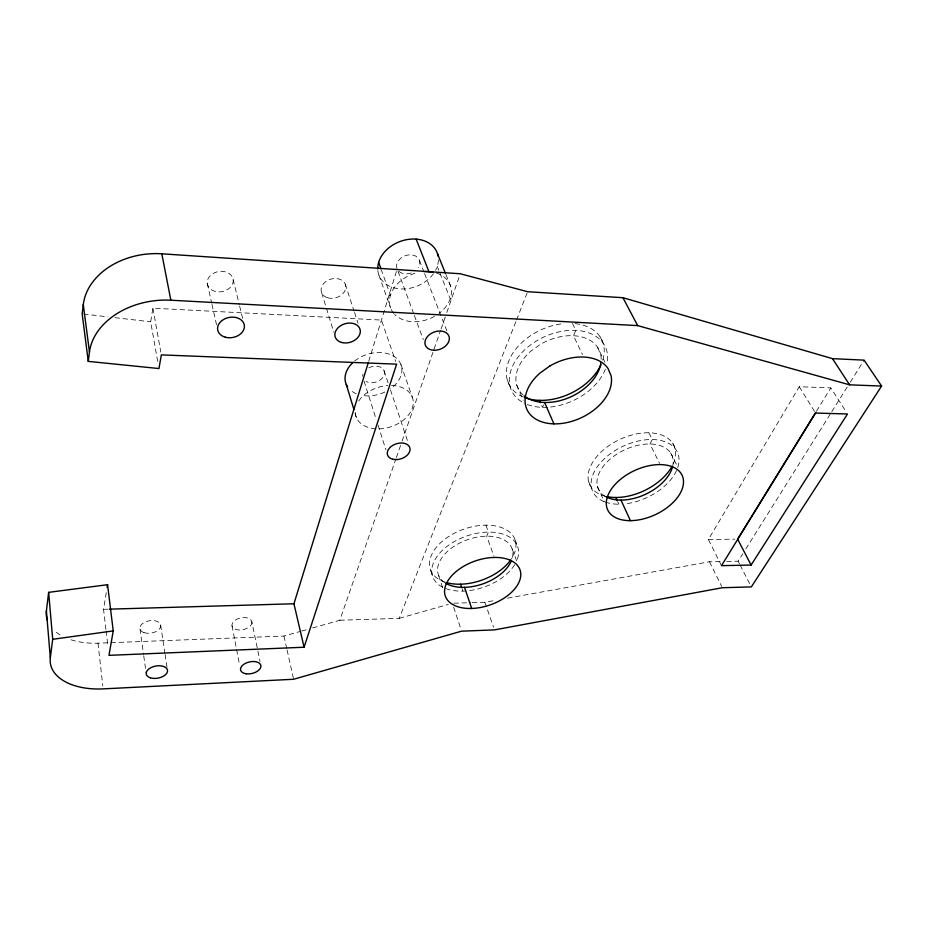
<?xml version="1.0" encoding="UTF-8"?>
<svg xmlns="http://www.w3.org/2000/svg" width="928" height="928" viewBox="0 0 928 928"><rect width="100%" height="100%" fill="white"/><g stroke="black" fill="none" stroke-linecap="round" stroke-linejoin="round"><path stroke-width="0.7" stroke-dasharray="4.64 3.48" d="M105.92 629.462L103.53 609.325L106.674 590.173M157.702 361.468L150.672 321.796L152.9 308.189L381.42 320.067L395.699 361.491M368.706 361.317L396.592 270.883M312.574 627.966L339.799 620.252L395.896 458.896M396.372 457.527L401.604 442.482M402.079 441.113L440.591 330.345M441.067 328.988L446.298 313.942M446.774 312.574L459.348 276.405M339.799 620.252L399.26 618.35L516.003 321.285M516.536 319.94L527.092 293.062M543.518 404.91L542.462 407.346L540.943 403.854M605.288 502.083A46.678 28.316 -24.9 0 0 618.86 504.217L619.927 502.164M721.497 565.662L708.366 539.504L799.275 386.721L830.815 387.892L845.976 411.603M816.42 411.255L830.815 387.892M726.659 561.417L738.12 561.196L742.725 553.842M745.799 548.935L831.059 412.844M831.824 411.626L849.491 383.426M850.268 382.197L864.096 360.134M399.26 618.35L448.317 604.406M110.966 642.675L283.98 636.063L300.324 631.434M301.681 631.052L307.122 629.509M472.155 602.643L484.857 602.26L496.236 600.207M507.604 598.154L709.468 561.753L720.928 561.533M70.969 639.763A56.956 34.208 -8.1 0 0 97.985 643.174L109.516 642.733M453.815 603.2L470.751 602.69M103.53 609.325L107.857 609.197M708.366 539.504L734.837 539.168M389.099 295.197L390.421 295.278L381.478 270.268M451.53 298.897L450.254 298.828L439.327 271.579M83.59 314.024L107.857 316.842M114.991 317.666L150.672 321.796M799.275 386.721L814.819 411.858M738.12 561.196L739.43 563.76M740.092 565.048L750.01 584.338M672.638 443.132L676.048 449.825M670.596 452.864L677.707 466.923M648.927 432.784L652.291 439.524L649.983 444.002L659.541 463.327M600.091 336.806L603.525 343.72M709.468 561.753L721.694 586.426M523.183 395.073A44.869 30.357 -25 0 1 530.607 351.364L540.131 344.497A44.869 30.357 -25 0 1 597.539 347.2L604.894 362.14M572.437 323.408L575.789 330.368L573.481 335.727L582.482 354.531M617.839 501.978L618.86 504.217M597.423 486.353L604.395 501.932M588.63 481.644L591.646 488.453M597.539 347.2L600.671 354.508A44.869 30.357 -25 0 1 601.17 359.948M516.768 385.12L523.218 400.362M507.407 380.387L510.354 387.463M445.881 274.433L450.614 286.102M437.25 266.394L438.805 270.28M419.41 260.304L424.073 272.31M424.595 273.656L447.447 332.375M515.121 539.968L517.743 546.847M512.117 548.889L517.07 562.02M397.984 271.185L413.888 314.151M414.375 315.485L423.319 339.66M485.901 525.144L488.453 532.115L486.69 536.187L493.94 556.116M378.926 275.106L390.595 308.026M484.857 602.26L493.568 627.258M400.931 364.53L412.322 397.277M462.132 588.804L462.91 591.113M384.064 370.69L388.635 384.378M390.468 389.853L407.856 441.856M453.711 607.237L461.146 629.845M345.262 284.165L354.078 311.124M354.519 312.469L358.046 323.246M438.689 575.615L443.039 588.955M430.824 570.65L433.074 577.657M364.031 381.072L376.281 419.595M378.032 425.105L385.909 449.871M321.68 292.796L333.767 332.12M355.146 413.528L356.41 417.67M233.195 279.757A13.096 10.185 -9.7 0 1 214.82 291.264A13.096 10.185 -9.7 0 1 212.686 273.748A13.096 10.185 -9.7 0 1 233.195 279.757L239.296 304.697M239.633 306.078L242.684 318.548M207.292 283.562L211.677 303.085M211.99 304.477L217.303 328.187M283.98 636.063L286.775 648.602M287.088 649.994L293.619 679.261M251.871 621.876A10.127 5.986 -12.3 0 1 237.707 629.88A10.127 5.986 -12.3 0 1 236.234 619.591A10.127 5.986 -12.3 0 1 251.871 621.876L260.014 661.455M232.012 625.75L239.436 664.112M152.9 308.189L160.822 352.06M160.648 624.973L164.906 653.126M165.114 654.53L167.028 667.197M140.012 628.952L143.55 654.426M143.747 655.841L146.102 672.823M106.082 630.901L107.961 646.712M97.985 643.174L102.811 686.012M60.065 634.856A56.956 34.208 -8.1 0 1 53.685 629.95M575.128 323.628A51.481 35.055 -25.1 0 1 602.434 361.004M523.23 397.022A51.481 35.055 -25.1 0 1 511.142 355.992A51.481 35.055 -25.1 0 1 563.98 323.582M445.231 582.227A44.869 27.028 -19.4 0 1 437.378 546.105A44.869 27.028 -19.4 0 1 494.984 525.863A44.869 27.028 -19.4 0 1 511.386 558.981M605.984 496.422A46.47 28.385 -25 0 1 594.419 459.615A46.47 28.385 -25 0 1 651.27 432.889A46.47 28.385 -25 0 1 672.626 465.09M605.358 496.457A40.484 24.557 -24.9 0 1 625.159 449.581A40.484 24.557 -24.9 0 1 672.812 465.67M604.105 501.642A46.678 28.316 -24.9 0 1 599.302 464.116A46.678 28.316 -24.9 0 1 654.634 439.628A46.678 28.316 -24.9 0 1 677.057 469.359M676.547 470.554A46.678 28.316 -24.9 0 1 625.576 503.8M444.384 582.378A39.08 23.386 -19.4 0 1 467.77 539.609A39.08 23.386 -19.4 0 1 512.047 558.946M521.71 401.754A51.736 35.009 -25 0 1 545.13 336.446A51.736 35.009 -25 0 1 606.889 364.147M605.358 369.147A51.736 35.009 -25 0 1 549.202 407.148M547.822 407.253A51.736 35.009 -25 0 1 523.879 402.961M442.726 587.238A45.066 26.97 -19.4 0 1 441.078 551.65A45.066 26.97 -19.4 0 1 495.784 532.533A45.066 26.97 -19.4 0 1 516.397 561.498M514.646 564.758A45.066 26.97 -19.4 0 1 443.99 587.842M436.462 273.064A31.958 23.873 -21.2 0 1 439.025 313.42M434.524 316.355A31.958 23.873 -21.2 0 1 394.62 314.36M393.774 313.409A31.958 23.873 -21.2 0 1 418.041 272.53M391.593 385.445A29.789 20.718 -17.8 0 1 412.403 407.914A29.789 20.718 -17.8 0 1 377.336 428.875M375.898 428.817A29.789 20.718 -17.8 0 1 355.192 412.392M358.695 401.058A29.789 20.718 -17.8 0 1 387.8 385.514M396.998 268.494A11.936 9.141 -21.3 0 1 409.677 254.806A11.936 9.141 -21.3 0 1 418.203 267.589M411.197 272.983A11.936 9.141 -21.3 0 1 398.17 270.582M368.776 367.871A11.136 7.958 -17.7 0 1 382.719 368.671A11.136 7.958 -17.7 0 1 380.538 379.691A11.136 7.958 -17.7 0 1 366.084 381.478M362.709 376.292A11.136 7.958 -17.7 0 1 363.01 374.123M354.612 361.062A29.116 20.81 -17.7 0 1 395.537 357.466A29.116 20.81 -17.7 0 1 390.526 388.716M384.83 392.034A29.116 20.81 -17.7 0 1 361.34 395.258M356.317 393.727A29.116 20.81 -17.7 0 1 350.181 389.864M438.387 259.921A31.192 23.896 -21.3 0 1 435.615 270.222M433.469 273.679A31.192 23.896 -21.3 0 1 400.455 288.921A31.192 23.896 -21.3 0 1 377.812 270.199M327.642 297.76A12.574 9.64 -16.6 0 0 345.796 286.624A12.574 9.64 -16.6 0 0 326.888 280.871A12.574 9.64 -16.6 0 0 327.642 297.76M144.002 632.606A10.51 6.218 -9.7 0 0 160.648 626.609A10.51 6.218 -9.7 0 0 146.322 621.563A10.51 6.218 -9.7 0 0 144.002 632.606"/><path stroke-width="1.39" d="M46.4 610.995L48.639 592.354L107.567 584.698L113.239 630.912L108.982 655.342L304.082 647.234L396.627 364.159L161.333 354.89L158.955 368.544L88.264 361.386L82.163 313.861L83.288 304.57A69.09 52.583 -6 0 1 161.82 253.808L460.265 273.76L527.626 291.717L622.932 297.702L832.486 358.649L864.096 360.134L881.6 386.06L751.32 586.914L722.344 587.726L494.485 629.892L461.576 631.168L293.619 679.261L103.136 688.878A58.545 33.779 -8.8 0 1 50.332 657.778L46.4 610.995A56.956 34.208 -8.1 0 0 47.27 619.985M50.332 657.778L52.699 639.299L48.639 592.354M88.264 361.386L89.459 352.048L83.288 304.57M107.126 587.436L107.567 584.698M304.082 647.234L293.944 603.768L368.288 362.686M815.654 412.484L737.621 539.133L751.112 565.048L721.497 565.662L815.55 413.053L847.484 413.969L751.112 565.048M52.699 639.299L113.239 630.912M109.307 609.162L293.944 603.768M89.459 352.048A71.421 52.629 -7.2 0 1 170.856 300.208L637.675 325.612L849.596 384.83L881.6 386.06M832.486 358.649L849.596 384.83M622.932 297.702L637.675 325.612M620.983 500.099L630.414 520.654M615.786 497.489L617.329 500.853M544.574 402.474L553.923 423.864M539.435 400.351L540.444 402.682M437.482 253.692L445.359 273.134M416.138 239.122L428.933 271.672M378.647 262.38L381.002 268.958M464.534 587.354L471.691 608.466M460.566 584.199L461.738 587.656M346.283 384.482L353.881 409.376M161.82 253.808L170.856 300.208M424.896 271.626A31.958 23.873 -21.2 0 1 432.808 272.159M600.95 364.727A51.481 35.055 -25.1 0 1 524.436 397.509M510.632 560.06A44.869 27.028 -19.4 0 1 446.484 582.598M672.011 466.274A46.47 28.385 -25 0 1 607.283 496.7M672.533 466.854A40.484 24.557 -24.9 0 1 645.018 494.508A40.484 24.557 -24.9 0 1 606.402 497.025M600.926 362.767A44.869 30.357 -25 0 1 569.688 397.346A44.869 30.357 -25 0 1 524.25 395.954M511.026 561.591A39.08 23.386 -19.4 0 1 481.725 584.269A39.08 23.386 -19.4 0 1 445.556 583.144M347.606 386.883A29.116 20.81 -17.7 0 1 352.802 362.639M377.742 268.923A31.192 23.896 -21.3 0 1 405.664 239.865A31.192 23.896 -21.3 0 1 438.097 256.128M549.84 366.003L540.154 372.928A45.542 30.23 -24.8 0 0 553.169 423.841A45.542 30.23 -24.8 0 0 611.065 375.654L607.956 368.37A45.542 30.23 -24.8 0 0 549.84 366.003M629.219 520.643A41.029 24.372 -24.8 0 0 683.31 479.242A41.029 24.372 -24.8 0 0 622.178 478.001A41.029 24.372 -24.8 0 0 629.219 520.643M470.508 608.49A39.591 23.2 -19.4 0 0 520.04 569.908A39.591 23.2 -19.4 0 0 457.446 570.488A39.591 23.2 -19.4 0 0 470.508 608.49M225.33 337.212A13.537 10.185 -10.6 0 0 244.377 325.473A13.537 10.185 -10.6 0 0 223.265 319.673A13.537 10.185 -10.6 0 0 225.33 337.212M341.527 342.444A12.992 9.616 -16.9 0 0 360.331 331.099A12.992 9.616 -16.9 0 0 340.924 325.531A12.992 9.616 -16.9 0 0 341.527 342.444M150.348 677.8A10.8 6.136 -10.3 0 0 167.446 671.628A10.8 6.136 -10.3 0 0 152.795 666.849A10.8 6.136 -10.3 0 0 150.348 677.8M246.326 673.798A10.394 5.904 -12.8 0 0 260.896 665.689A10.394 5.904 -12.8 0 0 244.899 663.648A10.394 5.904 -12.8 0 0 246.326 673.798M433.712 350.25A12.621 9.094 -21.1 0 0 449.013 336.377A12.621 9.094 -21.1 0 0 428.69 335.31A12.621 9.094 -21.1 0 0 433.712 350.25M392.938 459.267A11.739 7.865 -17.9 0 0 410.083 449.361A11.739 7.865 -17.9 0 0 392.938 445.289A11.739 7.865 -17.9 0 0 392.938 459.267"/></g></svg>
